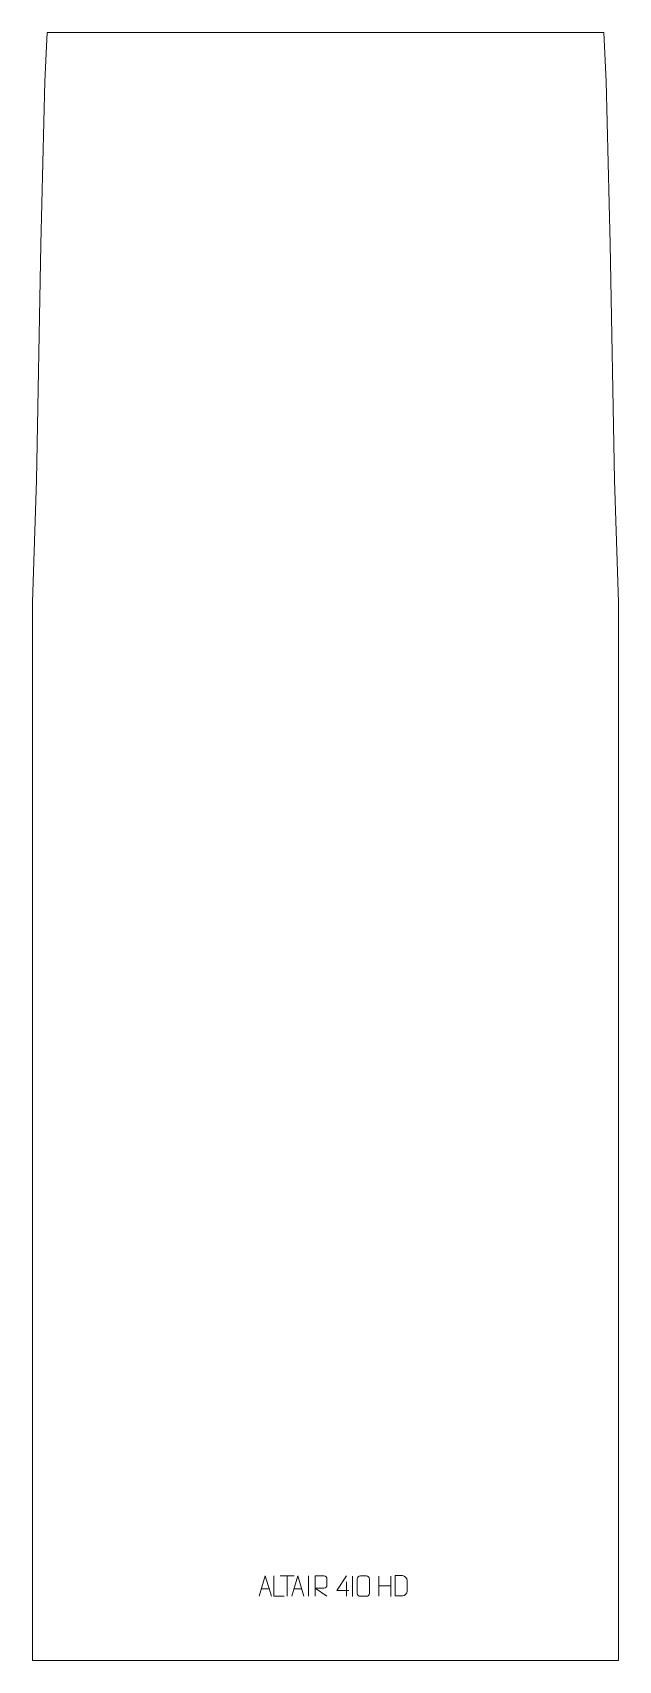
# Model space of a CAD drawing. Header units: millimetres. Extents: x -360 to 360, y -1570 to 430.
import ezdxf

# ---------------------------------------------------------------- set-up
doc = ezdxf.new("R2010")
doc.units = ezdxf.units.MM
doc.header["$MEASUREMENT"] = 0
doc.layers.add('layer 1', color=7, linetype='Continuous')

msp = doc.modelspace()

# ---------------------------------------------------------------- linework, layer by layer
at = {"layer": 'layer 1', "color": 242, "lineweight": 9}
msp.add_open_spline([(359.9997, -1569.9993), (359.9997, -1569.9993), (-359.9997, -1569.9993), (-359.9997, -1569.9993), (-359.9997, -1569.9993), (-359.9997, -1569.9993), (-359.9997, -269.9998), (-359.9997, -269.9998), (-359.9997, -269.9998), (-359.9997, -269.9998), (-355.0001, -120.0004), (-355.0001, -120.0004), (-355.0001, -120.0004), (-355.0001, -120.0004), (-350.0001, 170.0002), (-350.0001, 170.0002), (-350.0001, 170.0002), (-350.0001, 170.0002), (-345.0004, 369.9994), (-345.0004, 369.9994), (-345.0004, 369.9994), (-345.0004, 369.9994), (-342.0003, 429.9992), (-342.0003, 429.9992), (-342.0003, 429.9992), (-342.0003, 429.9992), (341.9991, 429.9992), (341.9991, 429.9992), (341.9991, 429.9992), (341.9991, 429.9992), (344.9989, 369.9994), (344.9989, 369.9994), (344.9989, 369.9994), (344.9989, 369.9994), (349.9989, 170.0002), (349.9989, 170.0002), (349.9989, 170.0002), (349.9989, 170.0002), (355.0001, -120.0004), (355.0001, -120.0004), (355.0001, -120.0004), (355.0001, -120.0004), (359.9997, -269.9998), (359.9997, -269.9998), (359.9997, -269.9998), (359.9997, -269.9998), (359.9997, -1569.9993), (359.9997, -1569.9993)], degree=3, knots=[0, 0, 0, 0, 0.076923077, 0.076923077, 0.076923077, 0.076923077, 0.153846154, 0.153846154, 0.153846154, 0.153846154, 0.230769231, 0.230769231, 0.230769231, 0.230769231, 0.307692308, 0.307692308, 0.307692308, 0.307692308, 0.384615385, 0.384615385, 0.384615385, 0.384615385, 0.461538462, 0.461538462, 0.461538462, 0.461538462, 0.538461538, 0.538461538, 0.538461538, 0.538461538, 0.615384615, 0.615384615, 0.615384615, 0.615384615, 0.692307692, 0.692307692, 0.692307692, 0.692307692, 0.769230769, 0.769230769, 0.769230769, 0.769230769, 0.846153846, 0.846153846, 0.846153846, 0.846153846, 1, 1, 1, 1], dxfattribs=at)
at = {"layer": 'layer 1', "color": 250, "lineweight": 9}
for points, knots in [([(-81.4825, -1491.1332), (-81.4825, -1491.1332), (-74.1115, -1466.1797), (-74.1115, -1466.1797), (-74.1115, -1466.1797), (-74.1115, -1466.1797), (-66.5416, -1491.1332), (-66.5416, -1491.1332)], [0, 0, 0, 0, 0.333333333, 0.333333333, 0.333333333, 0.333333333, 1, 1, 1, 1]), ([(-50.6659, -1491.1333), (-50.6659, -1491.1333), (-63.615, -1491.1333), (-63.615, -1491.1333), (-63.615, -1491.1333), (-63.615, -1491.1333), (-63.615, -1466.1797), (-63.615, -1466.1797)], [0, 0, 0, 0, 0.333333333, 0.333333333, 0.333333333, 0.333333333, 1, 1, 1, 1]), ([(-41.4825, -1491.1332), (-41.4825, -1491.1332), (-34.1115, -1466.1797), (-34.1115, -1466.1797), (-34.1115, -1466.1797), (-34.1115, -1466.1797), (-26.5416, -1491.1332), (-26.5416, -1491.1332)], [0, 0, 0, 0, 0.333333333, 0.333333333, 0.333333333, 0.333333333, 1, 1, 1, 1]), ([(-12.8855, -1491.1332), (-12.8855, -1491.1332), (-12.8855, -1466.1797), (-12.8855, -1466.1797), (-12.8855, -1466.1797), (-9.2907, -1466.1797), (-5.6952, -1466.1797), (-2.1, -1466.1797), (-2.1, -1466.1797), (0.2253, -1466.2174), (1.7826, -1467.7074), (1.7785, -1470.0738), (1.7785, -1470.0738), (1.7781, -1472.1093), (1.7781, -1475.1687), (1.7785, -1477.2047), (1.7785, -1477.2047), (1.772, -1479.0802), (-0.0403, -1481.022), (-2.0498, -1481.0411), (-2.0498, -1481.0411), (-2.0498, -1481.0411), (-12.8855, -1481.0411), (-12.8855, -1481.0411), (-12.8855, -1481.0411), (-12.8855, -1481.0411), (1.7692, -1491.1332), (1.7692, -1491.1332)], [0, 0, 0, 0, 0.125, 0.125, 0.125, 0.125, 0.25, 0.25, 0.25, 0.25, 0.375, 0.375, 0.375, 0.375, 0.5, 0.5, 0.5, 0.5, 0.625, 0.625, 0.625, 0.625, 0.75, 0.75, 0.75, 0.75, 1, 1, 1, 1]), ([(28.8574, -1484.2399), (28.8574, -1484.2399), (14.0357, -1484.2399), (14.0357, -1484.2399), (14.0357, -1484.2399), (14.0357, -1484.2399), (25.9133, -1466.1694), (25.9133, -1466.1694)], [0, 0, 0, 0, 0.333333333, 0.333333333, 0.333333333, 0.333333333, 1, 1, 1, 1]), ([(42.8659, -1466.1572), (45.232, -1466.1572), (47.5985, -1466.1572), (49.965, -1466.1572), (49.965, -1466.1572), (51.9455, -1466.1216), (53.9715, -1467.6159), (53.9986, -1470.058), (53.9986, -1470.058), (53.9982, -1475.8154), (53.9982, -1481.5732), (53.9986, -1487.3314), (53.9986, -1487.3314), (53.8565, -1489.659), (52.1501, -1491.1413), (49.965, -1491.1521), (49.965, -1491.1521), (47.5926, -1491.1517), (45.2202, -1491.1517), (42.8482, -1491.1521), (42.8482, -1491.1521), (40.8897, -1491.2577), (38.8833, -1489.3698), (38.8947, -1487.3488), (38.8947, -1487.3488), (38.8951, -1481.5682), (38.8951, -1475.7879), (38.8947, -1470.0081), (38.8947, -1470.0081), (38.899, -1467.8661), (40.6761, -1466.1436), (42.8659, -1466.1572)], [0, 0, 0, 0, 0.111111111, 0.111111111, 0.111111111, 0.111111111, 0.222222222, 0.222222222, 0.222222222, 0.222222222, 0.333333333, 0.333333333, 0.333333333, 0.333333333, 0.444444444, 0.444444444, 0.444444444, 0.444444444, 0.555555556, 0.555555556, 0.555555556, 0.555555556, 0.666666667, 0.666666667, 0.666666667, 0.666666667, 0.777777778, 0.777777778, 0.777777778, 0.777777778, 1, 1, 1, 1]), ([(85.482, -1490.7262), (87.8138, -1490.7258), (92.764, -1490.7498), (95.0955, -1490.7501), (95.0955, -1490.7501), (97.0205, -1490.8555), (100.3391, -1487.3139), (100.3279, -1485.2966), (100.3279, -1485.2966), (100.3275, -1479.5265), (100.3275, -1477.3568), (100.3279, -1471.5875), (100.3279, -1471.5875), (100.3236, -1469.4494), (96.9491, -1465.7893), (94.7967, -1465.8028), (94.7967, -1465.8028), (92.471, -1465.8028), (87.7467, -1465.8028), (85.4206, -1465.8028), (85.4206, -1465.8028), (85.421, -1471.5497), (85.4823, -1484.9789), (85.482, -1490.7262)], [0, 0, 0, 0, 0.142857143, 0.142857143, 0.142857143, 0.142857143, 0.285714286, 0.285714286, 0.285714286, 0.285714286, 0.428571429, 0.428571429, 0.428571429, 0.428571429, 0.571428571, 0.571428571, 0.571428571, 0.571428571, 0.714285714, 0.714285714, 0.714285714, 0.714285714, 1, 1, 1, 1])]:
    msp.add_open_spline(points, degree=3, knots=knots, dxfattribs=at)
for points in [[(-55.634, -1466.2032), (-55.634, -1466.2032), (-38.6468, -1466.2032), (-38.6468, -1466.2032)], [(-47.1402, -1491.1332), (-47.1402, -1491.1332), (-47.1402, -1466.1797), (-47.1402, -1466.1797)], [(-21.012, -1466.1694), (-21.012, -1466.1694), (-21.012, -1491.1435), (-21.012, -1491.1435)], [(25.9133, -1473.4788), (25.9133, -1473.4788), (25.9133, -1491.1435), (25.9133, -1491.1435)], [(33.3009, -1466.4449), (33.3009, -1466.4449), (33.3009, -1491.419), (33.3009, -1491.419)], [(65.5526, -1466.3955), (65.5526, -1466.3955), (65.5526, -1491.173), (65.5526, -1491.173)], [(65.5526, -1478.2778), (65.5526, -1478.2778), (80.1959, -1478.2774), (80.1959, -1478.2774)], [(80.1959, -1466.3955), (80.1959, -1466.3955), (80.1959, -1491.349), (80.1959, -1491.349)], [(-78.7599, -1481.8838), (-78.7599, -1481.8838), (-69.2642, -1481.8838), (-69.2642, -1481.8838)], [(-38.7599, -1481.8838), (-38.7599, -1481.8838), (-29.2642, -1481.8838), (-29.2642, -1481.8838)]]:
    msp.add_open_spline(points, degree=3, dxfattribs=at)

doc.saveas('drawing.dxf')
